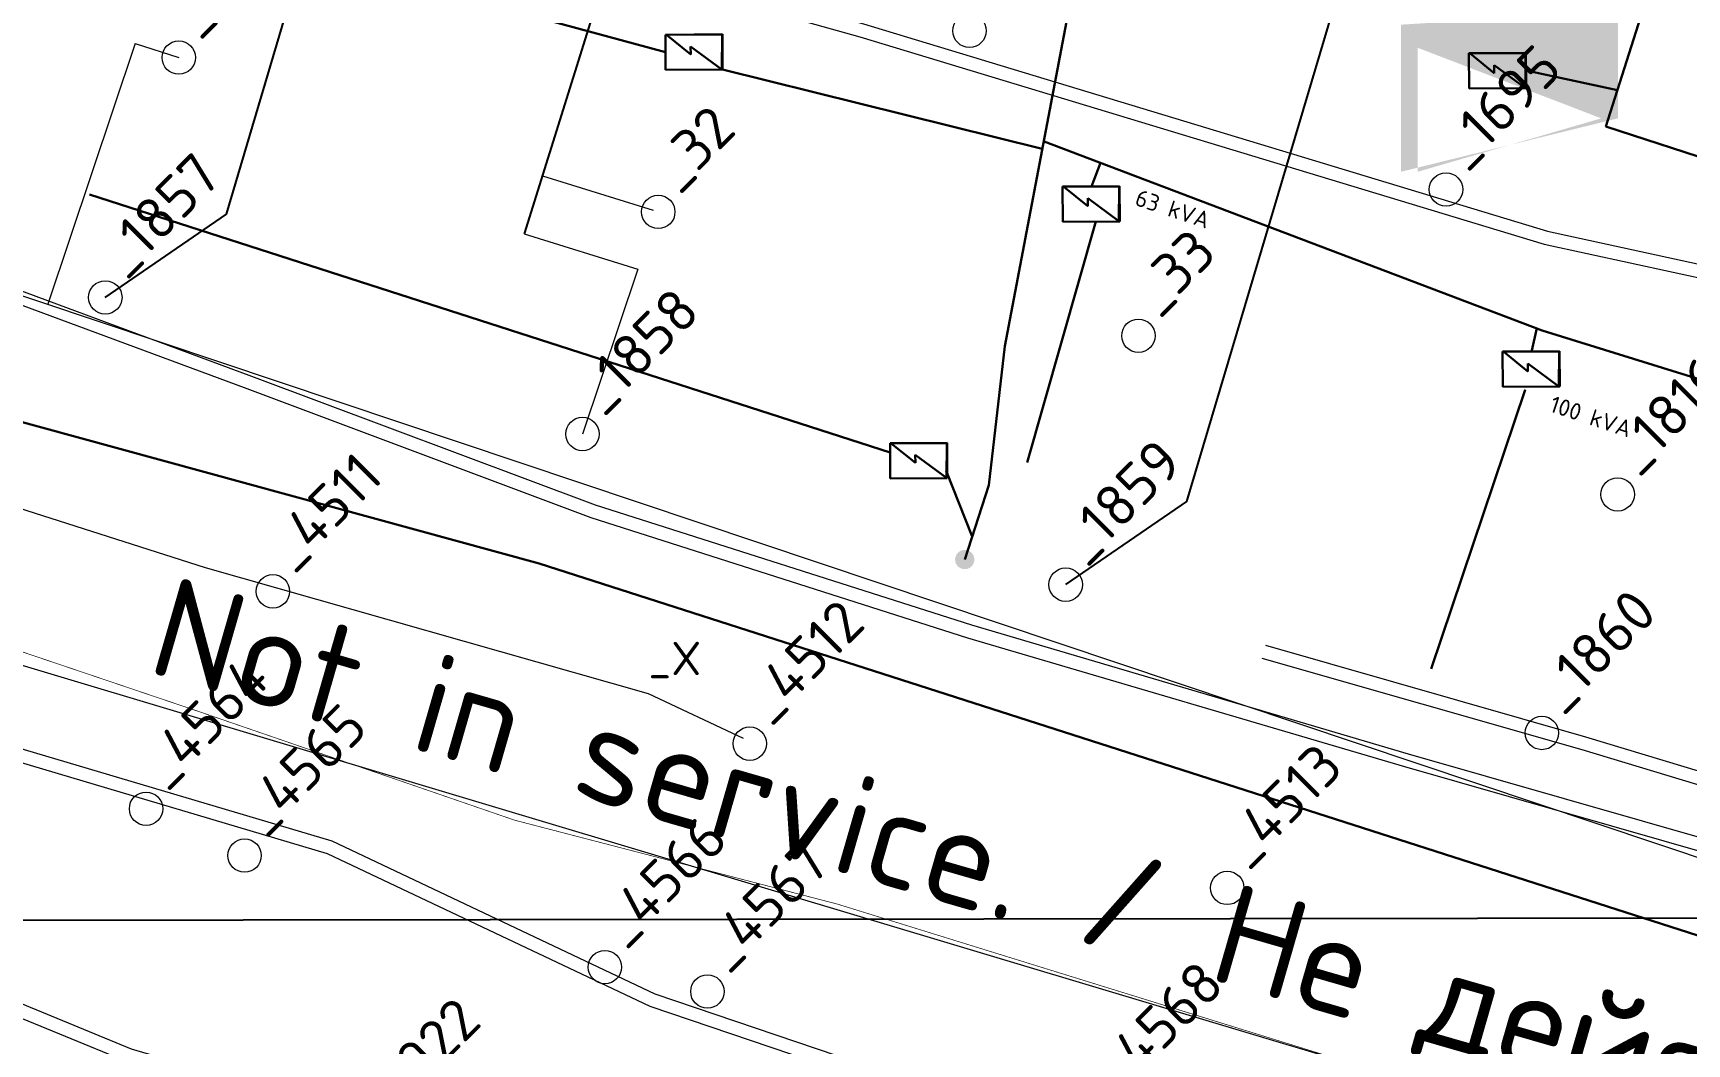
# Model space of a CAD drawing. Header units: millimetres. Extents: x 519 to 9564855, y -810 to 5021775.
# Drawn here: x 9535300.4 to 9535795.6, y 4998154.9 to 4998457.5 of the extents above; entities that cross this region are included whole.
import ezdxf

# ---------------------------------------------------------------- set-up
doc = ezdxf.new("R2010")
doc.units = ezdxf.units.MM
doc.header["$LTSCALE"] = 2
doc.header["$MEASUREMENT"] = 0
doc.header["$PDMODE"] = 2
doc.header["$PDSIZE"] = 5
for name, color, linetype in [('0_ANNOT_Dimensions', 7, 'Continuous'), ('OilColl&Flowlines', 3, 'Continuous'), ('OLD WELLS(dr.bfr2000)', 24, 'Continuous'), ('ROAD_GROUND', 9, 'Continuous'), ('Сущ. Нефтепровод', 3, 'НЕФТЬ')]:
    doc.layers.add(name, color=color, linetype=linetype)
for name, color, linetype, lineweight in [('PPLINE_GAS', 4, 'GAS_LINE', 30), ('SteamInjInfrastructure', 25, 'Continuous', 100), ('Электро', 1, 'Continuous', 30), ('Электроснаб', 1, 'Continuous', 18), ('Электроснабжене', 1, 'Continuous', 18)]:
    doc.layers.add(name, color=color, linetype=linetype, lineweight=lineweight)
doc.styles.add('92051501$0$STANDARD', font='simplex.shx')
doc.styles.add('Elect', font='isocpeur.ttf')
doc.styles.add('GeoApp', font='', dxfattribs={"height": 1})
doc.styles.get("Standard").update_dxf_attribs({"font": 'isocpeur.ttf', "width": 0.5})
doc.styles.get('GeoApp').set_extended_font_data('D431', italic=True)
doc.linetypes.add('g5_121_g', pattern='A,4,-0.4,["Г",GeoApp,S=1,R=0,X=0,Y=-0.5],-1.2,12', length=17.6)
doc.linetypes.add('GAS_LINE', pattern='A,0.5,-0.2,["G",92051501$0$STANDARD,S=0.1,R=0,X=-0.1,Y=-0.05],-0.05', length=0.75)
doc.linetypes.add('STM_LINE', pattern='A,0.5,-0.2,["S",92051501$0$STANDARD,S=0.1,R=0,X=-0.1,Y=-0.05],-0.05', length=0.75)
doc.linetypes.add('WTR_LINE', pattern='A,0.5,-0.2,["W",92051501$0$STANDARD,S=0.1,R=0,X=-0.1,Y=-0.05],-0.05', length=0.75)
doc.linetypes.add('НЕФТЬ', pattern='A,20,-1.5,[1,MG,S=1,R=0,X=0,Y=-1.3],-3.5', length=25)
doc.dimstyles.new('ISO-25', dxfattribs={"dimtxt": 15, "dimasz": 10, "dimexe": 5, "dimexo": 5, "dimgap": 5, "dimtad": 1, "dimtxsty": 'Standard', "dimblk": 'OBLIQUE', "dimcen": 50, "dimadec": 0, "dimazin": 0, "dimtfac": 1, "dimtmove": 0, "dimatfit": 3, "dimfxl": 0, "dimarcsym": 0})

# ---------------------------------------------------------------- blocks, each defined once
blk = doc.blocks.new('_Oblique')
at = {"color": 0, "linetype": 'ByBlock', "lineweight": -2}
blk.add_line((-0.5, -0.5), (0.5, 0.5), dxfattribs=at)
blk = doc.blocks.new('*D111')
at = {"layer": '0_ANNOT_Dimensions', "color": 0, "lineweight": -2, "transparency": 16777216}
for p, q in [((9540956.592716986, 4998202.999994697), (9540956.58967547, 4998205.088081756)), ((9540956.596958485, 4998200.08808706), (9521531.283957759, 4998171.793087924)), ((9521531.27971626, 4998174.704995561), (9521531.276674744, 4998176.79308262))]:
    blk.add_line(p, q, dxfattribs=at)
at = {"layer": 'DEFPOINTS', "color": 0, "linetype": 'ByBlock', "lineweight": 25, "transparency": 16777216}
for p in [(9540956.600000001, 4998198.000000001), (9521531.283957759, 4998171.793087924), (9521531.286999276, 4998169.705000865)]:
    blk.add_point(p, dxfattribs=at)
at = {"layer": '0_ANNOT_Dimensions', "color": 0, "linetype": 'ByBlock', "lineweight": -2, "transparency": 16777216, "xscale": 10, "yscale": 10, "zscale": 10}
for p, rotation in [((9540956.596958485, 4998200.08808706), 0.08345723362022996), ((9521531.283957759, 4998171.793087924), 180.0834572336203)]:
    blk.add_blockref('_Oblique', p, dxfattribs=dict(at, rotation=rotation))
at = {"layer": '0_ANNOT_Dimensions', "color": 0, "linetype": 'ByBlock', "lineweight": 25, "transparency": 16777216, "insert": (9531243.92006568, 4998199.94057264), "char_height": 15, "attachment_point": 5, "rotation": 0.08345723362024011, "bg_fill": 3, "box_fill_scale": 1.25, "bg_fill_color": 256, "bg_fill_true_color": 13158600, "bg_fill_transparency": 0}
blk.add_mtext('19425,33', dxfattribs=at)

msp = doc.modelspace()

# ---------------------------------------------------------------- hatches: boundary and pattern name
at = {"layer": 'Электро', "ltscale": 0.05}
h = msp.add_hatch(color=256, dxfattribs=at)
h.paths.add_polyline_path([(9535580.262692211, 4998302.658260472, 0.4142135622783367), (9535576.632419847, 4998300.809598599), (9535579.371886967, 4998299.918793343)])
h.paths.add_polyline_path([(9535580.262692211, 4998302.658260472), (9535578.481081726, 4998297.179326218, 0.414281100600625), (9535582.111559432, 4998299.028619798, 0.4141460271380348)])
h.paths.add_polyline_path([(9535579.371886967, 4998299.918793343), (9535576.632419847, 4998300.809598599, 0.4142135622783804), (9535578.481081726, 4998297.179326218)])
at = {"layer": 'Электроснаб', "lineweight": 0, "ltscale": 0.05}
h = msp.add_hatch(color=1, dxfattribs=at)
h.paths.add_polyline_path([(9535580.262692211, 4998302.658260472, 0.4142135622783367), (9535576.632419847, 4998300.809598599), (9535579.371886967, 4998299.918793343)])
h.paths.add_polyline_path([(9535580.262692211, 4998302.658260472), (9535578.481081726, 4998297.179326218, 0.414281100600625), (9535582.111559432, 4998299.028619798, 0.4141460271380348)])
h.paths.add_polyline_path([(9535579.371886967, 4998299.918793343), (9535576.632419847, 4998300.809598599, 0.4142135622783804), (9535578.481081726, 4998297.179326218)])
at = {"layer": 'Электроснабжене', "lineweight": 0, "ltscale": 0.05}
h = msp.add_hatch(color=1, dxfattribs=at)
h.paths.add_polyline_path([(9535580.262692211, 4998302.658260472, 0.4142135622783367), (9535576.632419847, 4998300.809598599), (9535579.371886967, 4998299.918793343)])
h.paths.add_polyline_path([(9535580.262692211, 4998302.658260472), (9535578.481081726, 4998297.179326218, 0.414281100600625), (9535582.111559432, 4998299.028619798, 0.4141460271380348)])
h.paths.add_polyline_path([(9535579.371886967, 4998299.918793343), (9535576.632419847, 4998300.809598599, 0.4142135622783804), (9535578.481081726, 4998297.179326218)])

# ---------------------------------------------------------------- linework, layer by layer
at = {"color": 4, "linetype": 'ByBlock', "lineweight": 0, "ltscale": 25, "const_width": 4.999999999999997}
msp.add_lwpolyline([(9535712.491455924, 4998459.130725076), (9535712.49145593, 4998419.130725078), (9535772.491455927, 4998419.130725089), (9535772.491455926, 4998457.28032523), (9535710.025775248, 4998457.550903566)], dxfattribs=at)
at = {"color": 5, "linetype": 'WTR_LINE', "lineweight": 0, "ltscale": 20, "const_width": 0.2}
msp.add_lwpolyline([(9534970.03, 4998379.61), (9535160.17, 4998317.49), (9535255.24, 4998286.43), (9535350.01, 4998254.42), (9535444.62, 4998221.88), (9535541.28, 4998196.759999999), (9535636.81, 4998167.18), (9535732.33, 4998137.599999997), (9535827.86, 4998108.02), (9535923.38, 4998078.44), (9536018.91, 4998048.86), (9536114.43, 4998019.28), (9536209.96, 4997989.709999999), (9536305.48, 4997960.13), (9536401.01, 4997930.549999999), (9536496.9, 4997902.16), (9536592.060000002, 4997871.389999999), (9536687.59, 4997841.809999997), (9536783.11, 4997812.23), (9536878.64, 4997782.65), (9536974.16, 4997753.07), (9537050.97, 4997729.29)], dxfattribs=at)
at = {"layer": 'OilColl&Flowlines', "lineweight": 0}
for p, q in [((9535330.904218202, 4998454.400358604), (9535343.999999218, 4998450.200002621)), ((9535452.898206888, 4998414.811830507), (9535486.059857579, 4998404.479855271)), ((9535447.475478673, 4998397.406532331), (9535481.430157445, 4998386.827478127))]:
    msp.add_line(p, q, dxfattribs=at)
for points in [[(9535122.612269236, 4998437.368456012), (9535912.53499928, 4998172.657003134), (9536035.697999217, 4998541.914003164), (9536042.758999227, 4998540.276003157)], [(9535481.430157445, 4998386.827478127), (9535464.899999233, 4998337.500002638)]]:
    msp.add_lwpolyline(points, dxfattribs=at)
at = {"layer": 'OilColl&Flowlines', "lineweight": 0, "elevation": -5.1134432e-08}
msp.add_lwpolyline([(9535330.904218202, 4998454.400358604), (9535304.74347842, 4998376.334363481)], dxfattribs=at)
at = {"layer": 'OLD WELLS(dr.bfr2000)', "lineweight": 0}
for centre in [(9535580.799999213, 4998458.200002656), (9535343.999999218, 4998450.200002621), (9535723.499999227, 4998410.700002676), (9535487.599999223, 4998404.000002641), (9535321.999999227, 4998378.400002613), (9535631.399999233, 4998366.900002666), (9535464.899999233, 4998337.500002638), (9535774.89999924, 4998319.400002688), (9535372.19999924, 4998290.400002622), (9535609.599999243, 4998292.400002662), (9535752.199999252, 4998248.000002684), (9535514.99999925, 4998244.800002647), (9535334.199999256, 4998225.300002616), (9535363.699999252, 4998211.300002621), (9535657.999999257, 4998201.600002669), (9535471.599999258, 4998177.900002639), (9535502.299999263, 4998170.600002644)]:
    msp.add_circle(centre, 4.999999999999998, dxfattribs=at)
at = {"layer": 'PPLINE_GAS', "linetype": 'g5_121_g'}
msp.add_lwpolyline([(9534778.547904337, 4998536.780978662), (9534874.180507164, 4998503.206159234), (9535072.84513031, 4998402.393723238), (9535451.902062988, 4998298.756775566), (9537303.355918992, 4997704.598300797), (9537377.9752081, 4997927.57471082), (9538200.149562342, 4997654.435865519), (9538214.55082298, 4997649.501424167), (9538234.241307655, 4997643.049167827), (9538590.101497915, 4997520.559015497), (9539125.333102679, 4997334.134570308), (9539210.91174439, 4997304.428839316), (9539345.383394081, 4997257.751554389), (9539456.462243348, 4997220.864652698), (9539620.383288532, 4997166.429991927), (9539867.531581474, 4997084.357348531), (9540014.596855396, 4997034.466859077), (9540009.456749953, 4997018.26255977), (9541300.177000238, 4996571.493000031), (9541398.857000235, 4996623.81500003), (9541532.038670084, 4997015.003493459), (9541563.894219883, 4997108.934008841), (9541575.967257556, 4997105.298385348)], dxfattribs=at)
at = {"layer": 'ROAD_GROUND', "lineweight": 0}
for points in [[(9535189.096825203, 4998597.442395022), (9535194.256946204, 4998576.968968022), (9535213.158618215, 4998559.037003029), (9535248.525472216, 4998540.594871033), (9535444.263274224, 4998489.641505062), (9535549.060875237, 4998460.247645082), (9535753.864837244, 4998398.233834111), (9535882.670731245, 4998370.233889136), (9535970.521800257, 4998345.731399147), (9536072.025581272, 4998300.942982161), (9536155.226153273, 4998270.402074174), (9536216.329086257, 4998262.401484184), (9536291.277263267, 4998239.052293199)], [(9535185.21812421, 4998596.464807016), (9535190.66190822, 4998574.865913026), (9535210.81220322, 4998555.749383026), (9535247.078504223, 4998536.83823103), (9535443.219223227, 4998485.779981064), (9535547.94103224, 4998456.407379078), (9535752.858785233, 4998394.35911211), (9535881.707772244, 4998366.34980013), (9535969.170145247, 4998341.955721153), (9536070.527482247, 4998297.231922165), (9536154.265565254, 4998266.493707177), (9536215.468216265, 4998258.480060185), (9536290.087511268, 4998235.233329196)], [(9535107.49940524, 4998443.768505016), (9535143.635708237, 4998437.116224017), (9535365.790171247, 4998354.839643057), (9535468.730596256, 4998316.274472065), (9535581.381237263, 4998280.324180089), (9535712.178712273, 4998241.780995108), (9535805.594518272, 4998215.053594122), (9535863.366193272, 4998195.633796136), (9535885.800388265, 4998193.67538813), (9535897.594904264, 4998197.977522135), (9535889.73010828, 4998205.019804134), (9535764.25556627, 4998242.90557011), (9535668.462217262, 4998270.324025098)], [(9535106.77521924, 4998439.834606007), (9535142.571094243, 4998433.244995018), (9535364.386873247, 4998351.093878048), (9535467.420094265, 4998312.493943071), (9535580.20771926, 4998276.499934083), (9535711.063222263, 4998237.939650105), (9535804.406495284, 4998211.233002116), (9535862.543490276, 4998191.69040213), (9535886.336999284, 4998189.61333213), (9535905.234314276, 4998196.506263139), (9535891.736664265, 4998208.592304137), (9535765.384077264, 4998246.743186113), (9535669.56291726, 4998274.169601097)], [(9534942.153644228, 4998416.551648982), (9534977.930651236, 4998406.563356983), (9534998.180856232, 4998406.251911994), (9535106.299785243, 4998376.674139008), (9535247.184734257, 4998330.963777032), (9535351.94417626, 4998297.520215048), (9535484.58624926, 4998259.808426074), (9535513.020125275, 4998246.421280079)], [(9536270.404898327, 4997853.606399193), (9536236.33154231, 4997931.741500192), (9536073.25479732, 4997975.159857163), (9535944.9780573, 4998024.409960137), (9535839.656399293, 4998060.833876126), (9535697.845808288, 4998098.285115104), (9535486.655773278, 4998169.833926068), (9535389.955077264, 4998215.610343061), (9535250.268046267, 4998257.027044036), (9535171.017158275, 4998265.746396014), (9535157.929734256, 4998286.091416018), (9535137.371660264, 4998293.981721013), (9534962.55606724, 4998349.499978988)], [(9536266.738363327, 4997852.007487196), (9536233.436746312, 4997928.372879189), (9536072.019890308, 4997971.349299168), (9535943.607134297, 4998020.651624141), (9535838.490409296, 4998057.004667121), (9535696.69203029, 4998094.452680103), (9535485.153294275, 4998166.119627072), (9535388.522355277, 4998211.863023057), (9535249.474476255, 4998253.090217032), (9535168.684557267, 4998261.978897022), (9535155.274032252, 4998282.826193018), (9535136.04850126, 4998290.205060018), (9534961.345330253, 4998345.687615985)], [(9534965.250154253, 4998268.13932899), (9535022.231412265, 4998249.207311998), (9535136.906432264, 4998216.287383013), (9535221.59185328, 4998189.555849029), (9535274.194441276, 4998176.251527037), (9535329.78541328, 4998153.469844043), (9535439.92144428, 4998121.151030061), (9535503.446071286, 4998098.301422075), (9535556.51332528, 4998088.959810082)], [(9534963.98894526, 4998264.343363993), (9535021.048451263, 4998245.385348996), (9535135.752347276, 4998212.457130013), (9535220.498499272, 4998185.706426024), (9535272.93939028, 4998172.443000036), (9535328.460319286, 4998149.690021048), (9535438.680255277, 4998117.346586059), (9535502.414878285, 4998094.421444071), (9535555.819853297, 4998085.020381084)]]:
    msp.add_lwpolyline(points, dxfattribs=at)
at = {"layer": 'SteamInjInfrastructure', "color": 6, "linetype": 'STM_LINE', "lineweight": 0, "ltscale": 15}
msp.add_line((9534960.204898348, 4998369.209117245, 5.1134432e-08), (9535717.715610145, 4998142.236453888, 5.1134432e-08), dxfattribs=at)
at = {"layer": 'Сущ. Нефтепровод', "linetype": 'ByBlock', "lineweight": 25}
for p, q in [((9535358.269250259, 4998403.310671603), (9535403.581875388, 4998555.717252839)), ((9535488.765541513, 4998529.934998993), (9535447.475478673, 4998397.406532331)), ((9535645.869250275, 4998317.310671653), (9535690.755931616, 4998468.284613829)), ((9535321.999999227, 4998378.400002613), (9535358.269250259, 4998403.310671603)), ((9535609.599999243, 4998292.400002662), (9535645.869250275, 4998317.310671653))]:
    msp.add_line(p, q, dxfattribs=at)
at = {"layer": 'Электро', "ltscale": 0.05}
for p, q in [((9535771.379711546, 4998429.55928744, 1.02268864e-07), (9535843.697185807, 4998656.597589603, 1.02268864e-07)), ((9535774.829603072, 4998440.390107, 1.02268864e-07), (9535747.45967623, 4998446.30503579)), ((9535752.307986796, 4998368.51036459, -5.64627127961e-05), (9535901.050656814, 4998322.331156597, -5.64627127961e-05))]:
    msp.add_line(p, q, dxfattribs=at)
at = {"layer": 'Электро'}
for p, q in [((9535591.338957822, 4998363.754341595, -5.64627127961e-05), (9535631.112494823, 4998573.096789589, -5.64627127961e-05)), ((9535489.771428667, 4998451.764651679, 5.1134432e-08), (9535326.448168268, 4998496.211598358, 5.1134432e-08)), ((9535489.739077687, 4998457.050827187, 5.1134432e-08), (9535506.787507698, 4998457.155163181, 5.1134432e-08)), ((9535489.803779684, 4998446.478476173, 5.1134432e-08), (9535489.739077687, 4998457.050827187, 5.1134432e-08)), ((9535506.690255675, 4998457.056713184, 5.1134432e-08), (9535490.0946557, 4998456.955149183, 5.1134432e-08)), ((9535490.0946557, 4998456.955149183, 5.1134432e-08), (9535497.306435687, 4998451.127917179, 5.1134432e-08)), ((9535497.306435687, 4998451.127917179, 5.1134432e-08), (9535497.291898698, 4998453.503148176, 5.1134432e-08)), ((9535497.291898698, 4998453.503148176, 5.1134432e-08), (9535506.61656468, 4998446.614252184, 5.1134432e-08)), ((9535506.61656468, 4998446.614252184, 5.1134432e-08), (9535506.690255675, 4998457.056713184, 5.1134432e-08)), ((9535506.787507698, 4998457.155163181, 5.1134432e-08), (9535506.852209702, 4998446.582812175, 5.1134432e-08)), ((9535730.378894223, 4998451.486875283), (9535747.427325238, 4998451.591211291)), ((9535730.443596246, 4998440.914524274), (9535730.378894223, 4998451.486875283)), ((9535747.330072248, 4998451.492761275), (9535730.73447323, 4998451.391197277)), ((9535730.73447323, 4998451.391197277), (9535737.946252234, 4998445.563965278)), ((9535747.256381264, 4998441.050300284), (9535747.330072248, 4998451.492761275)), ((9535747.427325238, 4998451.591211291), (9535747.492027225, 4998441.018860303)), ((9535506.852209702, 4998446.582812175, 5.1134432e-08), (9535489.803779684, 4998446.478476173, 5.1134432e-08)), ((9535506.852209702, 4998446.582812175, 5.1134432e-08), (9535602.572155979, 4998422.878708725, -5.64627127966e-05)), ((9535737.946252234, 4998445.563965278), (9535737.931715228, 4998447.939196282)), ((9535737.931715228, 4998447.939196282), (9535747.256381264, 4998441.050300284)), ((9535747.492027225, 4998441.018860303), (9535730.443596246, 4998440.914524274)), ((9535603.13602166, 4998425.054367922, -5.64627127961e-05), (9535752.307986796, 4998368.51036459, -5.64627127961e-05)), ((9535317.289440215, 4998409.161584068), (9535557.041453192, 4998331.983580875)), ((9535608.683426807, 4998411.6141116, 1.02268864e-07), (9535625.731856812, 4998411.718447586, 1.02268864e-07)), ((9535608.748128807, 4998401.041760585, 1.02268864e-07), (9535608.683426807, 4998411.6141116, 1.02268864e-07)), ((9535625.634604823, 4998411.619997595, 1.02268864e-07), (9535609.039004825, 4998411.5184336, 1.02268864e-07)), ((9535609.039004825, 4998411.5184336, 1.02268864e-07), (9535616.250784822, 4998405.691201588, 1.02268864e-07)), ((9535625.5609138, 4998401.177536586, 1.02268864e-07), (9535625.634604823, 4998411.619997595, 1.02268864e-07)), ((9535625.731856812, 4998411.718447586, 1.02268864e-07), (9535625.796558797, 4998401.146096589, 1.02268864e-07)), ((9535616.250784822, 4998405.691201588, 1.02268864e-07), (9535616.236247811, 4998408.066432603, 1.02268864e-07)), ((9535616.236247811, 4998408.066432603, 1.02268864e-07), (9535625.5609138, 4998401.177536586, 1.02268864e-07)), ((9535618.643343804, 4998401.150716596, 1.02268864e-07), (9535598.048565809, 4998328.963669606, 1.02268864e-07)), ((9535625.796558797, 4998401.146096589, 1.02268864e-07), (9535608.748128807, 4998401.041760585, 1.02268864e-07)), ((9535750.661650809, 4998369.143056605, 1.02268864e-07), (9535749.243888821, 4998362.462547591, 1.02268864e-07)), ((9535586.611311343, 4998322.199450551), (9535591.338957822, 4998363.754341595, -5.64627127961e-05)), ((9535740.440794323, 4998362.156225292, 5.1134432e-08), (9535757.489225298, 4998362.260561288, 5.1134432e-08)), ((9535740.505496303, 4998351.583874304, 5.1134432e-08), (9535740.440794323, 4998362.156225292, 5.1134432e-08)), ((9535757.391972302, 4998362.16211129, 5.1134432e-08), (9535740.796373295, 4998362.060547292, 5.1134432e-08)), ((9535740.796373295, 4998362.060547292, 5.1134432e-08), (9535748.008152302, 4998356.233315295, 5.1134432e-08)), ((9535757.318281325, 4998351.71965028, 5.1134432e-08), (9535757.391972302, 4998362.16211129, 5.1134432e-08)), ((9535757.489225298, 4998362.260561288, 5.1134432e-08), (9535757.553927291, 4998351.688210297, 5.1134432e-08)), ((9535748.008152302, 4998356.233315295, 5.1134432e-08), (9535747.99361529, 4998358.608546289, 5.1134432e-08)), ((9535747.99361529, 4998358.608546289, 5.1134432e-08), (9535757.318281325, 4998351.71965028, 5.1134432e-08)), ((9535747.195941804, 4998350.683284599, 1.02268864e-07), (9535719.017920835, 4998267.22521459, 1.02268864e-07)), ((9535757.553927291, 4998351.688210297, 5.1134432e-08), (9535740.505496303, 4998351.583874304, 5.1134432e-08)), ((9535557.0244078, 4998334.768809211), (9535574.072837831, 4998334.873145211)), ((9535557.089109804, 4998324.196458198), (9535557.0244078, 4998334.768809211)), ((9535573.975585802, 4998334.774695214), (9535557.379985813, 4998334.673131213)), ((9535557.379985813, 4998334.673131213), (9535564.59176581, 4998328.845899196)), ((9535573.901894808, 4998324.332234193), (9535573.975585802, 4998334.774695214)), ((9535574.072837831, 4998334.873145211), (9535574.137539828, 4998324.300794197)), ((9535564.59176581, 4998328.845899196), (9535564.577228814, 4998331.221130207)), ((9535564.577228814, 4998331.221130207), (9535573.901894808, 4998324.332234193)), ((9535573.771150485, 4998326.448027129), (9535581.600037772, 4998306.776336387)), ((9535574.137539828, 4998324.300794197), (9535557.089109804, 4998324.196458198))]:
    msp.add_line(p, q, dxfattribs=at)
at = {"layer": 'Электро', "ltscale": 50}
for p, q in [((9535771.379711546, 4998429.55928744, 1.02268864e-07), (9535920.334226495, 4998381.16103169, 1.02268864e-07)), ((9535617.336804826, 4998411.569215598, 1.02268864e-07), (9535620.022170218, 4998418.653631434, -5.6462712777261e-05))]:
    msp.add_line(p, q, dxfattribs=at)
at = {"layer": 'Электро', "ltscale": 25}
msp.add_line((9535586.611311343, 4998322.199450551), (9535579.371886967, 4998299.918793343), dxfattribs=at)
at = {"layer": 'Электроснаб', "color": 1, "lineweight": 0, "ltscale": 0.05}
for p, q in [((9535771.379711546, 4998429.55928744, 1.02268864e-07), (9535843.697185807, 4998656.597589603, 1.02268864e-07)), ((9535774.829603072, 4998440.390107, 1.02268864e-07), (9535747.45967623, 4998446.30503579)), ((9535752.307986796, 4998368.51036459, -5.64627127961e-05), (9535901.050656814, 4998322.331156597, -5.64627127961e-05))]:
    msp.add_line(p, q, dxfattribs=at)
at = {"layer": 'Электроснаб', "color": 1, "lineweight": 0}
for p, q in [((9535591.338957822, 4998363.754341595, -5.64627127961e-05), (9535631.112494823, 4998573.096789589, -5.64627127961e-05)), ((9535489.771428667, 4998451.764651679, 5.1134432e-08), (9535326.448168268, 4998496.211598358, 5.1134432e-08)), ((9535489.739077687, 4998457.050827187, 5.1134432e-08), (9535506.787507698, 4998457.155163181, 5.1134432e-08)), ((9535489.803779684, 4998446.478476173, 5.1134432e-08), (9535489.739077687, 4998457.050827187, 5.1134432e-08)), ((9535506.690255675, 4998457.056713184, 5.1134432e-08), (9535490.0946557, 4998456.955149183, 5.1134432e-08)), ((9535490.0946557, 4998456.955149183, 5.1134432e-08), (9535497.306435687, 4998451.127917179, 5.1134432e-08)), ((9535497.306435687, 4998451.127917179, 5.1134432e-08), (9535497.291898698, 4998453.503148176, 5.1134432e-08)), ((9535497.291898698, 4998453.503148176, 5.1134432e-08), (9535506.61656468, 4998446.614252184, 5.1134432e-08)), ((9535506.61656468, 4998446.614252184, 5.1134432e-08), (9535506.690255675, 4998457.056713184, 5.1134432e-08)), ((9535506.787507698, 4998457.155163181, 5.1134432e-08), (9535506.852209702, 4998446.582812175, 5.1134432e-08)), ((9535730.378894223, 4998451.486875283), (9535747.427325238, 4998451.591211291)), ((9535730.443596246, 4998440.914524274), (9535730.378894223, 4998451.486875283)), ((9535747.330072248, 4998451.492761275), (9535730.73447323, 4998451.391197277)), ((9535730.73447323, 4998451.391197277), (9535737.946252234, 4998445.563965278)), ((9535747.256381264, 4998441.050300284), (9535747.330072248, 4998451.492761275)), ((9535747.427325238, 4998451.591211291), (9535747.492027225, 4998441.018860303)), ((9535506.852209702, 4998446.582812175, 5.1134432e-08), (9535489.803779684, 4998446.478476173, 5.1134432e-08)), ((9535506.852209702, 4998446.582812175, 5.1134432e-08), (9535602.572155979, 4998422.878708725, -5.64627127966e-05)), ((9535737.946252234, 4998445.563965278), (9535737.931715228, 4998447.939196282)), ((9535737.931715228, 4998447.939196282), (9535747.256381264, 4998441.050300284)), ((9535747.492027225, 4998441.018860303), (9535730.443596246, 4998440.914524274)), ((9535603.13602166, 4998425.054367922, -5.64627127961e-05), (9535752.307986796, 4998368.51036459, -5.64627127961e-05)), ((9535317.289440215, 4998409.161584068), (9535557.041453192, 4998331.983580875)), ((9535608.683426807, 4998411.6141116, 1.02268864e-07), (9535625.731856812, 4998411.718447586, 1.02268864e-07)), ((9535608.748128807, 4998401.041760585, 1.02268864e-07), (9535608.683426807, 4998411.6141116, 1.02268864e-07)), ((9535625.634604823, 4998411.619997595, 1.02268864e-07), (9535609.039004825, 4998411.5184336, 1.02268864e-07)), ((9535609.039004825, 4998411.5184336, 1.02268864e-07), (9535616.250784822, 4998405.691201588, 1.02268864e-07)), ((9535625.5609138, 4998401.177536586, 1.02268864e-07), (9535625.634604823, 4998411.619997595, 1.02268864e-07)), ((9535625.731856812, 4998411.718447586, 1.02268864e-07), (9535625.796558797, 4998401.146096589, 1.02268864e-07)), ((9535616.250784822, 4998405.691201588, 1.02268864e-07), (9535616.236247811, 4998408.066432603, 1.02268864e-07)), ((9535616.236247811, 4998408.066432603, 1.02268864e-07), (9535625.5609138, 4998401.177536586, 1.02268864e-07)), ((9535618.643343804, 4998401.150716596, 1.02268864e-07), (9535598.048565809, 4998328.963669606, 1.02268864e-07)), ((9535625.796558797, 4998401.146096589, 1.02268864e-07), (9535608.748128807, 4998401.041760585, 1.02268864e-07)), ((9535750.661650809, 4998369.143056605, 1.02268864e-07), (9535749.243888821, 4998362.462547591, 1.02268864e-07)), ((9535586.611311343, 4998322.199450551), (9535591.338957822, 4998363.754341595, -5.64627127961e-05)), ((9535740.440794323, 4998362.156225292, 5.1134432e-08), (9535757.489225298, 4998362.260561288, 5.1134432e-08)), ((9535740.505496303, 4998351.583874304, 5.1134432e-08), (9535740.440794323, 4998362.156225292, 5.1134432e-08)), ((9535757.391972302, 4998362.16211129, 5.1134432e-08), (9535740.796373295, 4998362.060547292, 5.1134432e-08)), ((9535740.796373295, 4998362.060547292, 5.1134432e-08), (9535748.008152302, 4998356.233315295, 5.1134432e-08)), ((9535757.318281325, 4998351.71965028, 5.1134432e-08), (9535757.391972302, 4998362.16211129, 5.1134432e-08)), ((9535757.489225298, 4998362.260561288, 5.1134432e-08), (9535757.553927291, 4998351.688210297, 5.1134432e-08)), ((9535748.008152302, 4998356.233315295, 5.1134432e-08), (9535747.99361529, 4998358.608546289, 5.1134432e-08)), ((9535747.99361529, 4998358.608546289, 5.1134432e-08), (9535757.318281325, 4998351.71965028, 5.1134432e-08)), ((9535747.195941804, 4998350.683284599, 1.02268864e-07), (9535719.017920835, 4998267.22521459, 1.02268864e-07)), ((9535757.553927291, 4998351.688210297, 5.1134432e-08), (9535740.505496303, 4998351.583874304, 5.1134432e-08)), ((9535557.0244078, 4998334.768809211), (9535574.072837831, 4998334.873145211)), ((9535557.089109804, 4998324.196458198), (9535557.0244078, 4998334.768809211)), ((9535573.975585802, 4998334.774695214), (9535557.379985813, 4998334.673131213)), ((9535557.379985813, 4998334.673131213), (9535564.59176581, 4998328.845899196)), ((9535573.901894808, 4998324.332234193), (9535573.975585802, 4998334.774695214)), ((9535574.072837831, 4998334.873145211), (9535574.137539828, 4998324.300794197)), ((9535564.59176581, 4998328.845899196), (9535564.577228814, 4998331.221130207)), ((9535564.577228814, 4998331.221130207), (9535573.901894808, 4998324.332234193)), ((9535573.771150485, 4998326.448027129), (9535581.600037772, 4998306.776336387)), ((9535574.137539828, 4998324.300794197), (9535557.089109804, 4998324.196458198))]:
    msp.add_line(p, q, dxfattribs=at)
at = {"layer": 'Электроснаб', "color": 1, "linetype": 'ByBlock', "lineweight": 0, "ltscale": 50}
for p, q in [((9535771.379711546, 4998429.55928744, 1.02268864e-07), (9535920.334226495, 4998381.16103169, 1.02268864e-07)), ((9535617.336804826, 4998411.569215598, 1.02268864e-07), (9535620.022170218, 4998418.653631434, -5.6462712777261e-05))]:
    msp.add_line(p, q, dxfattribs=at)
at = {"layer": 'Электроснаб', "color": 1, "lineweight": 0, "ltscale": 25}
msp.add_line((9535586.611311343, 4998322.199450551), (9535579.371886967, 4998299.918793343), dxfattribs=at)
at = {"layer": 'Электроснабжене', "color": 1, "lineweight": 0, "ltscale": 0.05}
for p, q in [((9535771.379711546, 4998429.55928744, 1.02268864e-07), (9535843.697185807, 4998656.597589603, 1.02268864e-07)), ((9535774.829603072, 4998440.390107, 1.02268864e-07), (9535747.45967623, 4998446.30503579))]:
    msp.add_line(p, q, dxfattribs=at)
at = {"layer": 'Электроснабжене', "color": 1, "lineweight": 0}
for p, q in [((9535591.338957822, 4998363.754341595, -5.64627127961e-05), (9535631.112494823, 4998573.096789589, -5.64627127961e-05)), ((9535489.771428667, 4998451.764651679, 5.1134432e-08), (9535326.448168268, 4998496.211598358, 5.1134432e-08)), ((9535489.739077687, 4998457.050827187, 5.1134432e-08), (9535506.787507698, 4998457.155163181, 5.1134432e-08)), ((9535489.803779684, 4998446.478476173, 5.1134432e-08), (9535489.739077687, 4998457.050827187, 5.1134432e-08)), ((9535506.690255675, 4998457.056713184, 5.1134432e-08), (9535490.0946557, 4998456.955149183, 5.1134432e-08)), ((9535490.0946557, 4998456.955149183, 5.1134432e-08), (9535497.306435687, 4998451.127917179, 5.1134432e-08)), ((9535497.306435687, 4998451.127917179, 5.1134432e-08), (9535497.291898698, 4998453.503148176, 5.1134432e-08)), ((9535497.291898698, 4998453.503148176, 5.1134432e-08), (9535506.61656468, 4998446.614252184, 5.1134432e-08)), ((9535506.61656468, 4998446.614252184, 5.1134432e-08), (9535506.690255675, 4998457.056713184, 5.1134432e-08)), ((9535506.787507698, 4998457.155163181, 5.1134432e-08), (9535506.852209702, 4998446.582812175, 5.1134432e-08)), ((9535730.378894223, 4998451.486875283), (9535747.427325238, 4998451.591211291)), ((9535730.443596246, 4998440.914524274), (9535730.378894223, 4998451.486875283)), ((9535747.330072248, 4998451.492761275), (9535730.73447323, 4998451.391197277)), ((9535730.73447323, 4998451.391197277), (9535737.946252234, 4998445.563965278)), ((9535747.256381264, 4998441.050300284), (9535747.330072248, 4998451.492761275)), ((9535747.427325238, 4998451.591211291), (9535747.492027225, 4998441.018860303)), ((9535506.852209702, 4998446.582812175, 5.1134432e-08), (9535489.803779684, 4998446.478476173, 5.1134432e-08)), ((9535506.852209702, 4998446.582812175, 5.1134432e-08), (9535602.572155979, 4998422.878708725, -5.64627127966e-05)), ((9535737.946252234, 4998445.563965278), (9535737.931715228, 4998447.939196282)), ((9535737.931715228, 4998447.939196282), (9535747.256381264, 4998441.050300284)), ((9535747.492027225, 4998441.018860303), (9535730.443596246, 4998440.914524274)), ((9535603.13602166, 4998425.054367922, -5.64627127961e-05), (9535752.307986796, 4998368.51036459, -5.64627127961e-05)), ((9535317.289440215, 4998409.161584068), (9535557.041453192, 4998331.983580875)), ((9535608.683426807, 4998411.6141116, 1.02268864e-07), (9535625.731856812, 4998411.718447586, 1.02268864e-07)), ((9535608.748128807, 4998401.041760585, 1.02268864e-07), (9535608.683426807, 4998411.6141116, 1.02268864e-07)), ((9535625.634604823, 4998411.619997595, 1.02268864e-07), (9535609.039004825, 4998411.5184336, 1.02268864e-07)), ((9535609.039004825, 4998411.5184336, 1.02268864e-07), (9535616.250784822, 4998405.691201588, 1.02268864e-07)), ((9535625.5609138, 4998401.177536586, 1.02268864e-07), (9535625.634604823, 4998411.619997595, 1.02268864e-07)), ((9535625.731856812, 4998411.718447586, 1.02268864e-07), (9535625.796558797, 4998401.146096589, 1.02268864e-07)), ((9535616.250784822, 4998405.691201588, 1.02268864e-07), (9535616.236247811, 4998408.066432603, 1.02268864e-07)), ((9535616.236247811, 4998408.066432603, 1.02268864e-07), (9535625.5609138, 4998401.177536586, 1.02268864e-07)), ((9535618.643343804, 4998401.150716596, 1.02268864e-07), (9535598.048565809, 4998328.963669606, 1.02268864e-07)), ((9535625.796558797, 4998401.146096589, 1.02268864e-07), (9535608.748128807, 4998401.041760585, 1.02268864e-07)), ((9535750.661650809, 4998369.143056605, 1.02268864e-07), (9535749.243888821, 4998362.462547591, 1.02268864e-07)), ((9535586.611311343, 4998322.199450551), (9535591.338957822, 4998363.754341595, -5.64627127961e-05)), ((9535740.440794323, 4998362.156225292, 5.1134432e-08), (9535757.489225298, 4998362.260561288, 5.1134432e-08)), ((9535740.505496303, 4998351.583874304, 5.1134432e-08), (9535740.440794323, 4998362.156225292, 5.1134432e-08)), ((9535757.391972302, 4998362.16211129, 5.1134432e-08), (9535740.796373295, 4998362.060547292, 5.1134432e-08)), ((9535740.796373295, 4998362.060547292, 5.1134432e-08), (9535748.008152302, 4998356.233315295, 5.1134432e-08)), ((9535757.318281325, 4998351.71965028, 5.1134432e-08), (9535757.391972302, 4998362.16211129, 5.1134432e-08)), ((9535757.489225298, 4998362.260561288, 5.1134432e-08), (9535757.553927291, 4998351.688210297, 5.1134432e-08)), ((9535748.008152302, 4998356.233315295, 5.1134432e-08), (9535747.99361529, 4998358.608546289, 5.1134432e-08)), ((9535747.99361529, 4998358.608546289, 5.1134432e-08), (9535757.318281325, 4998351.71965028, 5.1134432e-08)), ((9535747.195941804, 4998350.683284599, 1.02268864e-07), (9535719.017920835, 4998267.22521459, 1.02268864e-07)), ((9535757.553927291, 4998351.688210297, 5.1134432e-08), (9535740.505496303, 4998351.583874304, 5.1134432e-08)), ((9535557.0244078, 4998334.768809211), (9535574.072837831, 4998334.873145211)), ((9535557.089109804, 4998324.196458198), (9535557.0244078, 4998334.768809211)), ((9535573.975585802, 4998334.774695214), (9535557.379985813, 4998334.673131213)), ((9535557.379985813, 4998334.673131213), (9535564.59176581, 4998328.845899196)), ((9535573.901894808, 4998324.332234193), (9535573.975585802, 4998334.774695214)), ((9535574.072837831, 4998334.873145211), (9535574.137539828, 4998324.300794197)), ((9535564.59176581, 4998328.845899196), (9535564.577228814, 4998331.221130207)), ((9535564.577228814, 4998331.221130207), (9535573.901894808, 4998324.332234193)), ((9535573.771150485, 4998326.448027129), (9535581.600037772, 4998306.776336387)), ((9535574.137539828, 4998324.300794197), (9535557.089109804, 4998324.196458198))]:
    msp.add_line(p, q, dxfattribs=at)
at = {"layer": 'Электроснабжене', "color": 1, "linetype": 'ByBlock', "lineweight": 0, "ltscale": 50}
for p, q in [((9535771.379711546, 4998429.55928744, 1.02268864e-07), (9535920.334226495, 4998381.16103169, 1.02268864e-07)), ((9535617.336804826, 4998411.569215598, 1.02268864e-07), (9535620.022170218, 4998418.653631434, -5.6462712777261e-05))]:
    msp.add_line(p, q, dxfattribs=at)
at = {"layer": 'Электроснабжене', "color": 1, "lineweight": 0, "ltscale": 25}
msp.add_line((9535586.611311343, 4998322.199450551), (9535579.371886967, 4998299.918793343), dxfattribs=at)

# ---------------------------------------------------------------- texts
at = {"layer": 'OLD WELLS(dr.bfr2000)', "lineweight": 0, "style": 'Elect'}
for s, p in [(' _1805', (9535343.999999218, 4998450.200002621)), (' _1695', (9535723.499999227, 4998410.700002676)), (' _32', (9535487.599999223, 4998404.000002641)), (' _1857', (9535321.999999227, 4998378.400002613)), (' _33', (9535631.399999233, 4998366.900002666)), (' _1858', (9535464.899999233, 4998337.500002638)), (' _1816', (9535774.89999924, 4998319.400002688)), (' _1859', (9535609.599999243, 4998292.400002662)), (' _4511', (9535372.19999924, 4998290.400002622)), (' _4512', (9535514.99999925, 4998244.800002647)), (' _1860', (9535752.199999252, 4998248.000002684)), (' _4564', (9535334.199999256, 4998225.300002616)), (' _4565', (9535363.699999252, 4998211.300002621)), (' _4513', (9535657.999999257, 4998201.600002669)), (' _4566', (9535471.599999258, 4998177.900002639)), (' _4567', (9535502.299999263, 4998170.600002644)), (' _4568', (9535619.999999268, 4998134.100002661)), (' _1922', (9535400.599999268, 4998126.200002627))]:
    msp.add_text(s, height=12.5, rotation=44.99999992453636, dxfattribs=at).set_placement(p)
at = {"layer": 'ROAD_GROUND', "lineweight": 0, "style": 'Elect'}
msp.add_text(' _X', height=9.999999999999996, rotation=2.66804264e-08, dxfattribs=at).set_placement((9535478.28399926, 4998265.311003065))
at = {"layer": 'SteamInjInfrastructure', "color": 0, "lineweight": 0, "style": 'Elect'}
msp.add_text('Not in service. / Не действующая. ', height=29.99999999999999, rotation=343.9018690575876, dxfattribs=at).set_placement((9535333.59865706, 4998266.367823975))
at = {"layer": 'Электро'}
for s, p in [('63 kVA', (9535629.96861639, 4998406.122545417, -5.6513847228e-05)), ('100 kVA', (9535754.174604332, 4998344.322800392, -5.6513847228e-05))]:
    msp.add_text(s, height=4.999999999999978, rotation=341.6915559985446, dxfattribs=at).set_placement(p)
at = {"layer": 'Электроснаб', "color": 1, "lineweight": 0}
for s, p in [('63 kVA', (9535629.96861639, 4998406.122545417, -5.6513847228e-05)), ('100 kVA', (9535754.174604332, 4998344.322800392, -5.6513847228e-05))]:
    msp.add_text(s, height=4.999999999999978, rotation=341.6915559985446, dxfattribs=at).set_placement(p)
at = {"layer": 'Электроснабжене', "color": 1, "lineweight": 0}
for s, p in [('63 kVA', (9535629.96861639, 4998406.122545417, -5.6513847228e-05)), ('100 kVA', (9535754.174604332, 4998344.322800392, -5.6513847228e-05))]:
    msp.add_text(s, height=4.999999999999978, rotation=341.6915559985446, dxfattribs=at).set_placement(p)

# ---------------------------------------------------------------- next in the draw order: dimensions: what is measured, and where the dimension line sits
at = {"layer": '0_ANNOT_Dimensions', "linetype": 'ByBlock', "lineweight": 25}
dim = msp.add_aligned_dim(p1=(9540956.6, 4998198), p2=(9521531.286999274, 4998169.705000864), distance=-2.088089274697203, dimstyle='ISO-25', override={"dimtfill": 1}, dxfattribs=at)
dim.commit()
dim.dimension.update_dxf_attribs({"geometry": '*D111', "text_midpoint": (9531243.92006568, 4998199.94057264)})

doc.saveas('drawing.dxf')
